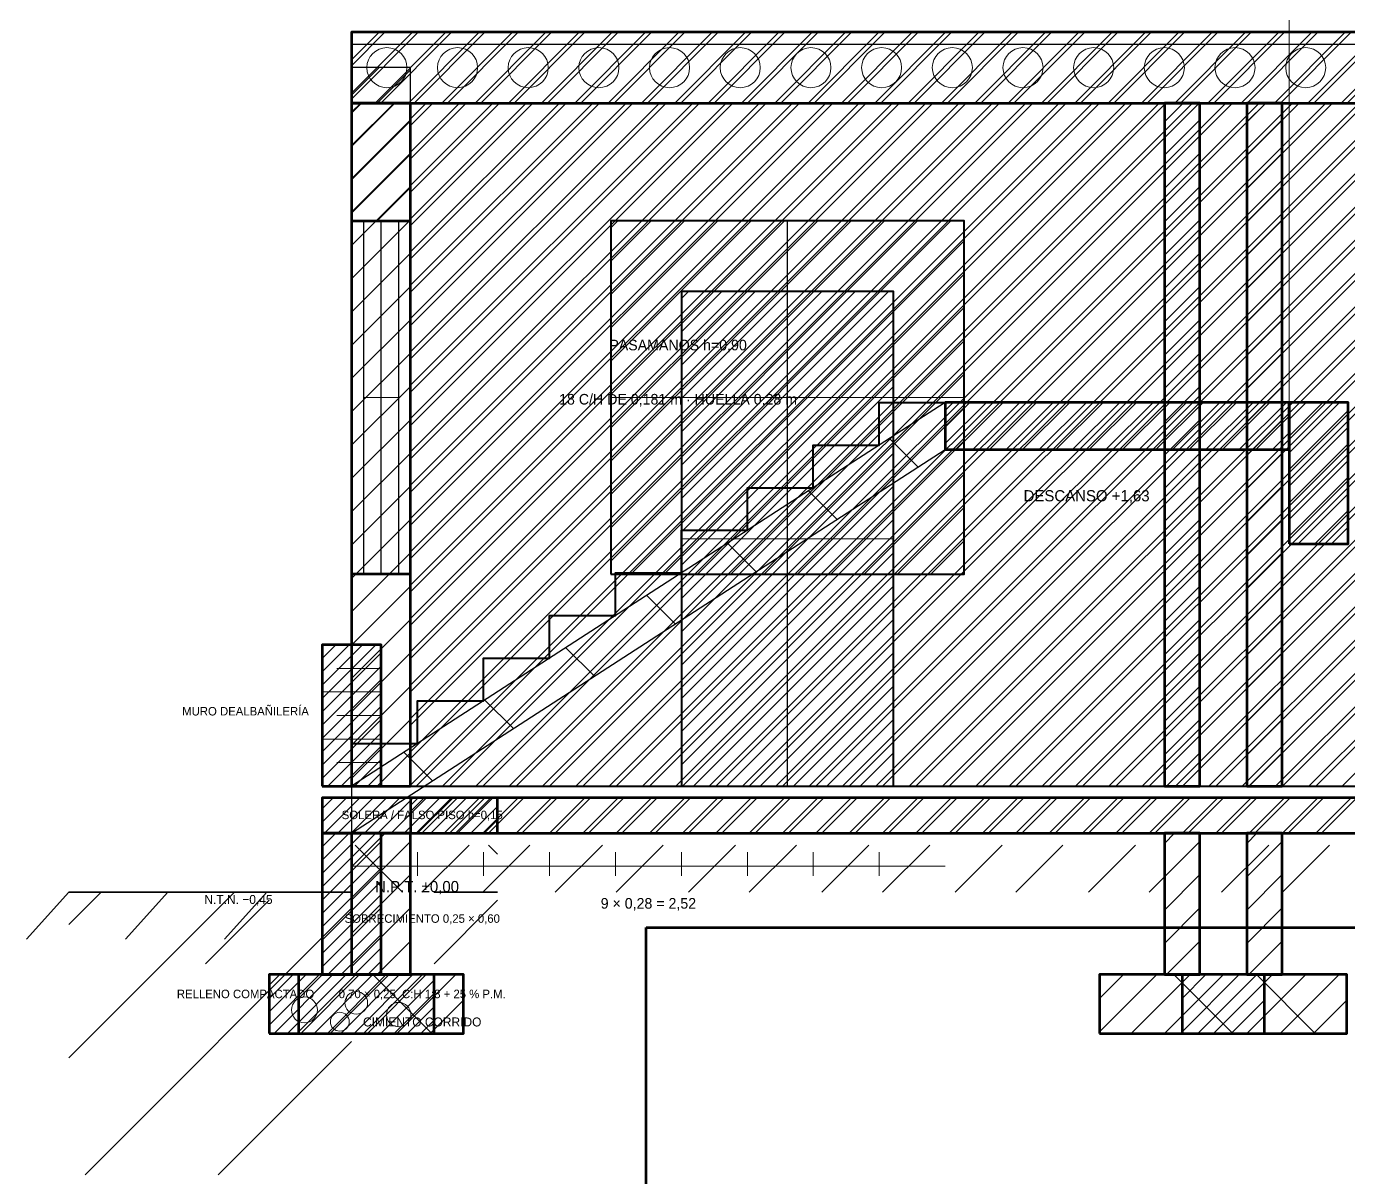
# Model space of a CAD drawing. Header units: metres. Extents: x -1.4 to 41.5, y -29.1 to 7.4.
# Drawn here: x -1.38 to 4.23, y -1.66 to 3.23 of the extents above; entities that cross this region are included whole.
import ezdxf
from ezdxf.enums import TextEntityAlignment as Align

# ---------------------------------------------------------------- set-up
doc = ezdxf.new("R2010")
doc.units = ezdxf.units.M
for name, color, linetype, lineweight in [('carpinteria', 7, 'CONTINUOUS', 25), ('cota', 7, 'CONTINUOUS', 13), ('cota-texto', 7, 'CONTINUOUS', 5), ('fondo', 7, 'CONTINUOUS', 5), ('hatch', 7, 'CONTINUOUS', 9), ('hatch-2', 7, 'CONTINUOUS', 9), ('hormigon', 7, 'CONTINUOUS', 30), ('marco', 7, 'CONTINUOUS', 70), ('marco-fino', 7, 'CONTINUOUS', 25), ('marco-medio', 7, 'CONTINUOUS', 40), ('muro-corte', 7, 'CONTINUOUS', 60), ('muro-fill', 7, 'CONTINUOUS', 25), ('proyeccion', 7, 'CONTINUOUS', 15), ('sanitario', 7, 'CONTINUOUS', 20), ('sombra', 7, 'CONTINUOUS', 5), ('tabique-fill', 7, 'CONTINUOUS', 30), ('terreno', 7, 'CONTINUOUS', 35), ('texto', 7, 'CONTINUOUS', 5), ('texto-suave', 7, 'CONTINUOUS', 5), ('vidrio', 7, 'CONTINUOUS', 18)]:
    doc.layers.add(name, color=color, linetype=linetype, lineweight=lineweight)

msp = doc.modelspace()

# ---------------------------------------------------------------- linework, layer by layer
at = {"layer": 'carpinteria'}
for p, q in [((0.05, 2.4), (0.2, 2.4)), ((0.125, 0.9), (0.125, 2.4)), ((1.12, 2.4), (2.58, 2.4)), ((1.85, 0.9), (1.85, 2.4)), ((1.42, 2.1), (2.28, 2.1)), ((1.42, 2.1), (2.28, 2.1)), ((1.85, 0), (1.85, 2.1)), ((1.85, 0), (1.85, 2.1)), ((0.05, 0.9), (0.2, 0.9)), ((1.12, 0.9), (2.58, 0.9)), ((1.42, 0), (2.28, 0)), ((1.42, 0), (2.28, 0))]:
    msp.add_line(p, q, dxfattribs=at)
msp.add_lwpolyline([(0.05, 0.9), (0.2, 0.9), (0.2, 2.4), (0.05, 2.4)], close=True, dxfattribs=at)
at = {"layer": 'cota'}
for p, q in [((0, -0.28), (0, -0.38)), ((0.28, -0.28), (0.28, -0.38)), ((0.56, -0.28), (0.56, -0.38)), ((0.84, -0.28), (0.84, -0.38)), ((1.12, -0.28), (1.12, -0.38)), ((1.4, -0.28), (1.4, -0.38)), ((1.68, -0.28), (1.68, -0.38)), ((1.96, -0.28), (1.96, -0.38)), ((2.24, -0.28), (2.24, -0.38)), ((0, -0.34), (2.52, -0.34))]:
    msp.add_line(p, q, dxfattribs=at)
at = {"layer": 'fondo'}
for points in [[(1.1, 0.9), (2.6, 0.9), (2.6, 2.4), (1.1, 2.4)], [(1.4, 0), (2.3, 0), (2.3, 2.1), (1.4, 2.1)], [(1.4, 0), (2.3, 0), (2.3, 2.1), (1.4, 2.1)]]:
    msp.add_lwpolyline(points, close=True, dxfattribs=at)
at = {"layer": 'hatch'}
for p, q in [((0, 2.9167), (0.2833, 3.2)), ((0, 3.0581), (0.1419, 3.2)), ((0, 3.1995), (0.0005, 3.2)), ((0, 2.9416), (0.2584, 3.2)), ((0, 3.0831), (0.1169, 3.2)), ((0.0998, 2.9), (0.3998, 3.2)), ((0.1248, 2.9), (0.4248, 3.2)), ((0.2412, 2.9), (0.5412, 3.2)), ((0.2662, 2.9), (0.5662, 3.2)), ((0.3826, 2.9), (0.6826, 3.2)), ((0.4076, 2.9), (0.7076, 3.2)), ((0.5241, 2.9), (0.8241, 3.2)), ((0.549, 2.9), (0.849, 3.2)), ((0.6655, 2.9), (0.9655, 3.2)), ((0.6905, 2.9), (0.9905, 3.2)), ((0.8069, 2.9), (1.1069, 3.2)), ((0.8319, 2.9), (1.1319, 3.2)), ((0.9483, 2.9), (1.2483, 3.2)), ((0.9733, 2.9), (1.2733, 3.2)), ((1.0897, 2.9), (1.3897, 3.2)), ((1.1147, 2.9), (1.4147, 3.2)), ((1.2312, 2.9), (1.5312, 3.2)), ((1.2561, 2.9), (1.5561, 3.2)), ((1.3726, 2.9), (1.6726, 3.2)), ((1.3976, 2.9), (1.6976, 3.2)), ((1.514, 2.9), (1.814, 3.2)), ((1.539, 2.9), (1.839, 3.2)), ((1.6554, 2.9), (1.9554, 3.2)), ((1.6804, 2.9), (1.9804, 3.2)), ((1.7968, 2.9), (2.0968, 3.2)), ((1.8218, 2.9), (2.1218, 3.2)), ((1.9383, 2.9), (2.2383, 3.2)), ((1.9632, 2.9), (2.2632, 3.2)), ((2.0797, 2.9), (2.3797, 3.2)), ((2.1047, 2.9), (2.4047, 3.2)), ((2.2211, 2.9), (2.5211, 3.2)), ((2.2461, 2.9), (2.5461, 3.2)), ((2.3625, 2.9), (2.6625, 3.2)), ((2.3875, 2.9), (2.6875, 3.2)), ((2.504, 2.9), (2.804, 3.2)), ((2.5289, 2.9), (2.8289, 3.2)), ((2.6454, 2.9), (2.9454, 3.2)), ((2.6704, 2.9), (2.9704, 3.2)), ((2.7868, 2.9), (3.0868, 3.2)), ((2.8118, 2.9), (3.1118, 3.2)), ((2.9282, 2.9), (3.2282, 3.2)), ((2.9532, 2.9), (3.2532, 3.2)), ((3.0696, 2.9), (3.3696, 3.2)), ((3.0946, 2.9), (3.3946, 3.2)), ((3.2111, 2.9), (3.5111, 3.2)), ((3.236, 2.9), (3.536, 3.2)), ((3.3525, 2.9), (3.6525, 3.2)), ((3.3775, 2.9), (3.6775, 3.2)), ((3.4939, 2.9), (3.7939, 3.2)), ((3.5189, 2.9), (3.8189, 3.2)), ((3.6353, 2.9), (3.9353, 3.2)), ((3.6603, 2.9), (3.9603, 3.2)), ((3.7767, 2.9), (4.0767, 3.2)), ((3.8017, 2.9), (4.1017, 3.2)), ((3.9182, 2.9), (4.2182, 3.2)), ((3.9431, 2.9), (4.2431, 3.2)), ((4.0596, 2.9), (4.3596, 3.2)), ((4.0846, 2.9), (4.3846, 3.2)), ((4.201, 2.9), (4.501, 3.2)), ((4.226, 2.9), (4.526, 3.2)), ((0, 2.9328), (0.1172, 3.05)), ((0.1086, 2.9), (0.25, 3.0414)), ((0, 2.7198), (0.1802, 2.9)), ((0, 2.8613), (0.0387, 2.9)), ((0, 2.7157), (0.1843, 2.9)), ((0, 2.8571), (0.0429, 2.9)), ((0, 2.7198), (0.1802, 2.9)), ((0, 2.8613), (0.0387, 2.9)), ((0.25, 0.0049), (3.1451, 2.9)), ((0.25, 0.1463), (3.0037, 2.9)), ((0.25, 0.2877), (2.8623, 2.9)), ((0.25, 0.4291), (2.7209, 2.9)), ((0.25, 0.5706), (2.5794, 2.9)), ((0.25, 0.712), (2.438, 2.9)), ((0.25, 0.8534), (2.2966, 2.9)), ((0.25, 0.9948), (2.1552, 2.9)), ((0.25, 1.1362), (2.0138, 2.9)), ((0.25, 1.2777), (1.8723, 2.9)), ((0.25, 1.4191), (1.7309, 2.9)), ((0.25, 1.5605), (1.5895, 2.9)), ((0.25, 1.7019), (1.4481, 2.9)), ((0.25, 1.8434), (1.3066, 2.9)), ((0.25, 1.9848), (1.1652, 2.9)), ((0.25, 2.1262), (1.0238, 2.9)), ((0.25, 2.2676), (0.8824, 2.9)), ((0.25, 2.409), (0.741, 2.9)), ((0.25, 2.5505), (0.5995, 2.9)), ((0.25, 2.6919), (0.4581, 2.9)), ((0.25, 2.8333), (0.3167, 2.9)), ((0.25, 0.1174), (3.0326, 2.9)), ((0.25, 0.2588), (2.8912, 2.9)), ((0.25, 0.4002), (2.7498, 2.9)), ((0.25, 0.5416), (2.6084, 2.9)), ((0.25, 0.6831), (2.4669, 2.9)), ((0.25, 0.8245), (2.3255, 2.9)), ((0.25, 0.9659), (2.1841, 2.9)), ((0.25, 1.1073), (2.0427, 2.9)), ((0.25, 1.2487), (1.9013, 2.9)), ((0.25, 1.3902), (1.7598, 2.9)), ((0.25, 1.5316), (1.6184, 2.9)), ((0.25, 1.673), (1.477, 2.9)), ((0.25, 1.8144), (1.3356, 2.9)), ((0.25, 1.9558), (1.1942, 2.9)), ((0.25, 2.0973), (1.0527, 2.9)), ((0.25, 2.2387), (0.9113, 2.9)), ((0.25, 2.3801), (0.7699, 2.9)), ((0.25, 2.5215), (0.6285, 2.9)), ((0.25, 2.663), (0.487, 2.9)), ((0.25, 2.8044), (0.3456, 2.9)), ((0.2741, 0), (3.1741, 2.9)), ((0.3865, 0), (3.2865, 2.9)), ((0.4155, 0), (3.3155, 2.9)), ((0.528, 0), (3.428, 2.9)), ((0.5569, 0), (3.4569, 2.9)), ((0.6694, 0), (3.5694, 2.9)), ((0.6983, 0), (3.5983, 2.9)), ((0.8108, 0), (3.7108, 2.9)), ((0.8397, 0), (3.7397, 2.9)), ((0.9522, 0), (3.8522, 2.9)), ((0.9812, 0), (3.8812, 2.9)), ((1.0937, 0), (3.9937, 2.9)), ((1.1226, 0), (4.0226, 2.9)), ((1.2351, 0), (4.1351, 2.9)), ((1.264, 0), (4.164, 2.9)), ((1.3765, 0), (4.2765, 2.9)), ((1.4054, 0), (4.3054, 2.9)), ((1.5179, 0), (4.4179, 2.9)), ((1.5468, 0), (4.4468, 2.9)), ((1.6593, 0), (4.5593, 2.9)), ((1.6883, 0), (4.5883, 2.9)), ((1.8008, 0), (4.7008, 2.9)), ((1.8297, 0), (4.7297, 2.9)), ((1.9422, 0), (4.8422, 2.9)), ((1.9711, 0), (4.8711, 2.9)), ((2.0836, 0), (4.9836, 2.9)), ((2.1125, 0), (5.0125, 2.9)), ((2.225, 0), (5.125, 2.9)), ((2.254, 0), (5.154, 2.9)), ((2.3664, 0), (5.2664, 2.9)), ((2.3954, 0), (5.2954, 2.9)), ((2.5079, 0), (5.4079, 2.9)), ((2.5368, 0), (5.4368, 2.9)), ((2.6493, 0), (5.5493, 2.9)), ((2.6782, 0), (5.5782, 2.9)), ((2.7907, 0), (5.6907, 2.9)), ((2.8196, 0), (5.7196, 2.9)), ((2.9321, 0), (5.8321, 2.9)), ((2.9611, 0), (5.8611, 2.9)), ((3.0735, 0), (5.9735, 2.9)), ((3.1025, 0), (6.0025, 2.9)), ((3.215, 0), (6.115, 2.9)), ((3.2439, 0), (6.1439, 2.9)), ((3.3564, 0), (6.2564, 2.9)), ((3.3853, 0), (6.2853, 2.9)), ((3.45, 2.8198), (3.5302, 2.9)), ((3.4978, 0), (6.3978, 2.9)), ((3.5267, 0), (6.4267, 2.9)), ((3.6392, 0), (6.5392, 2.9)), ((3.6682, 0), (6.5682, 2.9)), ((3.7807, 0), (6.6807, 2.9)), ((3.8, 2.8198), (3.8802, 2.9)), ((3.8096, 0), (6.7096, 2.9)), ((3.9221, 0), (6.8221, 2.9)), ((3.951, 0), (6.851, 2.9)), ((4.0635, 0), (6.9635, 2.9)), ((4.0924, 0), (6.9924, 2.9)), ((4.2049, 0), (7.1049, 2.9)), ((0, 2.5784), (0.25, 2.8284)), ((0, 2.5784), (0.25, 2.8284)), ((0, 2.5743), (0.25, 2.8243)), ((3.45, 2.6784), (3.6, 2.8284)), ((3.8, 2.6784), (3.95, 2.8284)), ((0, 2.437), (0.25, 2.687)), ((0, 2.437), (0.25, 2.687)), ((0, 2.4328), (0.25, 2.6828)), ((3.45, 2.537), (3.6, 2.687)), ((3.8, 2.537), (3.95, 2.687)), ((0, 2.2956), (0.25, 2.5456)), ((0, 2.2956), (0.25, 2.5456)), ((0.1086, 2.4), (0.25, 2.5414)), ((3.45, 2.3956), (3.6, 2.5456)), ((3.8, 2.3956), (3.95, 2.5456)), ((0, 2.1542), (0.25, 2.4042)), ((0, 2.1542), (0.25, 2.4042)), ((1.1, 0.9556), (2.5444, 2.4)), ((1.1, 1.0971), (2.4029, 2.4)), ((1.1, 1.2385), (2.2615, 2.4)), ((1.1, 1.3799), (2.1201, 2.4)), ((1.1, 1.5213), (1.9787, 2.4)), ((1.1, 1.6627), (1.8373, 2.4)), ((1.1, 1.8042), (1.6958, 2.4)), ((1.1, 1.9456), (1.5544, 2.4)), ((1.1, 2.087), (1.413, 2.4)), ((1.1, 2.2284), (1.2716, 2.4)), ((1.1, 2.3698), (1.1302, 2.4)), ((3.45, 2.2542), (3.6, 2.4042)), ((3.8, 2.2542), (3.95, 2.4042)), ((1.1858, 0.9), (2.6, 2.3142)), ((0, 2.0127), (0.25, 2.2627)), ((0, 2.0127), (0.25, 2.2627)), ((3.45, 2.1127), (3.6, 2.2627)), ((3.8, 2.1127), (3.95, 2.2627)), ((1.3272, 0.9), (2.6, 2.1728)), ((0, 1.8713), (0.25, 2.1213)), ((0, 1.8713), (0.25, 2.1213)), ((1.4, 1.2213), (2.2787, 2.1)), ((1.4, 1.3627), (2.1373, 2.1)), ((1.4, 1.5042), (1.9958, 2.1)), ((1.4, 1.6456), (1.8544, 2.1)), ((1.4, 1.787), (1.713, 2.1)), ((1.4, 1.9284), (1.5716, 2.1)), ((1.4, 2.0698), (1.4302, 2.1)), ((1.4, 1.2213), (2.2787, 2.1)), ((1.4, 1.3627), (2.1373, 2.1)), ((1.4, 1.5042), (1.9958, 2.1)), ((1.4, 1.6456), (1.8544, 2.1)), ((1.4, 1.787), (1.713, 2.1)), ((1.4, 1.9284), (1.5716, 2.1)), ((1.4, 2.0698), (1.4302, 2.1)), ((3.45, 1.9713), (3.6, 2.1213)), ((3.8, 1.9713), (3.95, 2.1213)), ((1.4686, 0.9), (2.6, 2.0314)), ((0, 1.7299), (0.25, 1.9799)), ((0, 1.7299), (0.25, 1.9799)), ((1.4, 1.0799), (2.3, 1.9799)), ((1.4, 1.0799), (2.3, 1.9799)), ((3.45, 1.8299), (3.6, 1.9799)), ((3.8, 1.8299), (3.95, 1.9799)), ((1.6101, 0.9), (2.6, 1.8899)), ((0, 1.5885), (0.25, 1.8385)), ((0, 1.5885), (0.25, 1.8385)), ((1.4, 0.9385), (2.3, 1.8385)), ((1.4, 0.9385), (2.3, 1.8385)), ((3.45, 1.6885), (3.6, 1.8385)), ((3.8, 1.6885), (3.95, 1.8385)), ((1.7515, 0.9), (2.6, 1.7485)), ((0, 1.4471), (0.25, 1.6971)), ((0, 1.4471), (0.25, 1.6971)), ((1.4, 0.7971), (2.3, 1.6971)), ((1.4, 0.7971), (2.3, 1.6971)), ((3.45, 1.5471), (3.6, 1.6971)), ((3.8, 1.5471), (3.95, 1.6971)), ((2.52, 1.4539), (2.6951, 1.629)), ((2.52, 1.5246), (2.6244, 1.629)), ((2.52, 1.5953), (2.5537, 1.629)), ((2.5658, 1.429), (2.7658, 1.629)), ((2.6365, 1.429), (2.8365, 1.629)), ((2.7072, 1.429), (2.9072, 1.629)), ((2.7779, 1.429), (2.9779, 1.629)), ((2.8486, 1.429), (3.0486, 1.629)), ((2.9193, 1.429), (3.1193, 1.629)), ((2.9901, 1.429), (3.1901, 1.629)), ((3.0608, 1.429), (3.2608, 1.629)), ((3.1315, 1.429), (3.3315, 1.629)), ((3.2022, 1.429), (3.4022, 1.629)), ((3.2729, 1.429), (3.4729, 1.629)), ((3.3436, 1.429), (3.5436, 1.629)), ((3.4143, 1.429), (3.6143, 1.629)), ((3.485, 1.429), (3.685, 1.629)), ((3.5557, 1.429), (3.7557, 1.629)), ((3.6264, 1.429), (3.8264, 1.629)), ((3.6972, 1.429), (3.8972, 1.629)), ((3.7679, 1.429), (3.9679, 1.629)), ((3.98, 1.4154), (4.1936, 1.629)), ((3.98, 1.4861), (4.1229, 1.629)), ((3.98, 1.5568), (4.0522, 1.629)), ((3.98, 1.6275), (3.9815, 1.629)), ((1.8929, 0.9), (2.6, 1.6071)), ((3.98, 1.3447), (4.23, 1.5947)), ((0, 1.3056), (0.25, 1.5556)), ((0, 1.3056), (0.25, 1.5556)), ((1.4, 0.6556), (2.3, 1.5556)), ((1.4, 0.6556), (2.3, 1.5556)), ((3.45, 1.4056), (3.6, 1.5556)), ((3.8, 1.4056), (3.95, 1.5556)), ((3.8386, 1.429), (3.98, 1.5704)), ((3.98, 1.274), (4.23, 1.524)), ((2.0343, 0.9), (2.6, 1.4657)), ((2.2836, 1.4762), (2.4051, 1.3547)), ((3.9093, 1.429), (3.98, 1.4997)), ((0, 1.1642), (0.25, 1.4142)), ((0, 1.1642), (0.25, 1.4142)), ((1.4, 0.5142), (2.3, 1.4142)), ((1.4, 0.5142), (2.3, 1.4142)), ((3.45, 1.2642), (3.6, 1.4142)), ((3.8, 1.2642), (3.95, 1.4142)), ((3.98, 1.2033), (4.23, 1.4533)), ((3.98, 1.1326), (4.23, 1.3826)), ((2.1757, 0.9), (2.6, 1.3243)), ((3.98, 1.0618), (4.23, 1.3118)), ((0, 1.0228), (0.25, 1.2728)), ((0, 1.0228), (0.25, 1.2728)), ((1.4, 0.3728), (2.3, 1.2728)), ((1.4, 0.3728), (2.3, 1.2728)), ((1.94, 1.2541), (2.0615, 1.1326)), ((3.45, 1.1228), (3.6, 1.2728)), ((3.8, 1.1228), (3.95, 1.2728)), ((4.0179, 1.029), (4.23, 1.2411)), ((2.3172, 0.9), (2.6, 1.1828)), ((0, 0.8814), (0.25, 1.1314)), ((0, 0.8814), (0.25, 1.1314)), ((1.4, 0.2314), (2.3, 1.1314)), ((1.4, 0.2314), (2.3, 1.1314)), ((3.45, 0.9814), (3.6, 1.1314)), ((3.8, 0.9814), (3.95, 1.1314)), ((4.0886, 1.029), (4.23, 1.1704)), ((4.1593, 1.029), (4.23, 1.0997)), ((1.5964, 1.032), (1.7179, 0.9105)), ((2.4586, 0.9), (2.6, 1.0414)), ((0, 0.7399), (0.25, 0.9899)), ((0, 0.7399), (0.25, 0.9899)), ((1.4, 0.0899), (2.3, 0.9899)), ((1.4, 0.0899), (2.3, 0.9899)), ((3.45, 0.8399), (3.6, 0.9899)), ((3.8, 0.8399), (3.95, 0.9899)), ((0, 0.7399), (0.1601, 0.9)), ((0, 0.8814), (0.0186, 0.9)), ((0, 0.5985), (0.25, 0.8485)), ((0, 0.5985), (0.25, 0.8485)), ((0, 0.5985), (0.25, 0.8485)), ((1.4515, 0), (2.3, 0.8485)), ((1.4515, 0), (2.3, 0.8485)), ((3.45, 0.6985), (3.6, 0.8485)), ((3.8, 0.6985), (3.95, 0.8485)), ((1.2529, 0.8099), (1.3743, 0.6884)), ((0, 0.4571), (0.25, 0.7071)), ((0, 0.4571), (0.25, 0.7071)), ((0, 0.4571), (0.25, 0.7071)), ((1.5929, 0), (2.3, 0.7071)), ((1.5929, 0), (2.3, 0.7071)), ((3.45, 0.5571), (3.6, 0.7071)), ((3.8, 0.5571), (3.95, 0.7071)), ((-0.125, 0.3723), (0.1027, 0.6)), ((-0.125, 0.4288), (0.0462, 0.6)), ((-0.125, 0.4854), (-0.0104, 0.6)), ((-0.125, 0.542), (-0.067, 0.6)), ((-0.125, 0.5985), (-0.1235, 0.6)), ((-0.125, 0.3157), (0.125, 0.5657)), ((0, 0.3157), (0.25, 0.5657)), ((0, 0.3157), (0.25, 0.5657)), ((0, 0.3157), (0.25, 0.5657)), ((0.9093, 0.5878), (1.0308, 0.4663)), ((1.7343, 0), (2.3, 0.5657)), ((1.7343, 0), (2.3, 0.5657)), ((3.45, 0.4157), (3.6, 0.5657)), ((3.8, 0.4157), (3.95, 0.5657)), ((-0.125, 0.2591), (0.125, 0.5091)), ((-0.125, 0.2025), (0.125, 0.4525)), ((-0.0625, 0.5), (0.125, 0.5)), ((-0.125, 0.4), (0.125, 0.4)), ((-0.125, 0.146), (0.125, 0.396)), ((0, 0.1743), (0.25, 0.4243)), ((0, 0.1743), (0.25, 0.4243)), ((0, 0.1743), (0.25, 0.4243)), ((1.8757, 0), (2.3, 0.4243)), ((1.8757, 0), (2.3, 0.4243)), ((3.45, 0.2743), (3.6, 0.4243)), ((3.8, 0.2743), (3.95, 0.4243)), ((-0.125, 0.0894), (0.125, 0.3394)), ((0.5657, 0.3657), (0.6872, 0.2442)), ((-0.125, 0.0328), (0.125, 0.2828)), ((-0.0625, 0.3), (0.125, 0.3)), ((0, 0.0328), (0.25, 0.2828)), ((0, 0.0328), (0.25, 0.2828)), ((0, 0.0328), (0.25, 0.2828)), ((2.0172, 0), (2.3, 0.2828)), ((2.0172, 0), (2.3, 0.2828)), ((3.45, 0.1328), (3.6, 0.2828)), ((3.8, 0.1328), (3.95, 0.2828)), ((-0.1013, 0), (0.125, 0.2263)), ((-0.125, 0.2), (0.125, 0.2)), ((-0.0447, 0), (0.125, 0.1697)), ((0.0119, 0), (0.125, 0.1131)), ((0.1086, 0), (0.25, 0.1414)), ((0.1086, 0), (0.25, 0.1414)), ((0.1086, 0), (0.25, 0.1414)), ((0.2221, 0.1436), (0.3436, 0.0221)), ((2.1586, 0), (2.3, 0.1414)), ((2.1586, 0), (2.3, 0.1414)), ((3.4586, 0), (3.6, 0.1414)), ((3.8086, 0), (3.95, 0.1414)), ((-0.0625, 0.1), (0.125, 0.1)), ((0.0684, 0), (0.125, 0.0566)), ((-0.125, 0), (0.125, 0)), ((-0.125, -0.153), (-0.022, -0.05)), ((-0.125, -0.0965), (-0.0785, -0.05)), ((-0.1154, -0.2), (0.0346, -0.05)), ((-0.0588, -0.2), (0.0912, -0.05)), ((-0.0023, -0.2), (0.1477, -0.05)), ((0.0543, -0.2), (0.2043, -0.05)), ((0.1109, -0.2), (0.2609, -0.05)), ((0.1675, -0.2), (0.3175, -0.05)), ((0.224, -0.2), (0.374, -0.05)), ((0.25, -0.1076), (0.3076, -0.05)), ((0.25, -0.0826), (0.2826, -0.05)), ((0.2741, -0.2), (0.4241, -0.05)), ((0.2806, -0.2), (0.4306, -0.05)), ((0.299, -0.2), (0.449, -0.05)), ((0.3372, -0.2), (0.4872, -0.05)), ((0.3937, -0.2), (0.5437, -0.05)), ((0.4155, -0.2), (0.5655, -0.05)), ((0.4405, -0.2), (0.5905, -0.05)), ((0.4503, -0.2), (0.6003, -0.05)), ((0.5569, -0.2), (0.7069, -0.05)), ((0.5819, -0.2), (0.7319, -0.05)), ((0.6983, -0.2), (0.8483, -0.05)), ((0.7233, -0.2), (0.8733, -0.05)), ((0.8397, -0.2), (0.9897, -0.05)), ((0.8647, -0.2), (1.0147, -0.05)), ((0.9812, -0.2), (1.1312, -0.05)), ((1.0061, -0.2), (1.1561, -0.05)), ((1.1226, -0.2), (1.2726, -0.05)), ((1.1476, -0.2), (1.2976, -0.05)), ((1.264, -0.2), (1.414, -0.05)), ((1.289, -0.2), (1.439, -0.05)), ((1.4054, -0.2), (1.5554, -0.05)), ((1.4304, -0.2), (1.5804, -0.05)), ((1.5468, -0.2), (1.6968, -0.05)), ((1.5718, -0.2), (1.7218, -0.05)), ((1.6883, -0.2), (1.8383, -0.05)), ((1.7132, -0.2), (1.8632, -0.05)), ((1.8297, -0.2), (1.9797, -0.05)), ((1.8547, -0.2), (2.0047, -0.05)), ((1.9711, -0.2), (2.1211, -0.05)), ((1.9961, -0.2), (2.1461, -0.05)), ((2.1125, -0.2), (2.2625, -0.05)), ((2.1375, -0.2), (2.2875, -0.05)), ((2.254, -0.2), (2.404, -0.05)), ((2.2789, -0.2), (2.4289, -0.05)), ((2.3954, -0.2), (2.5454, -0.05)), ((2.4204, -0.2), (2.5704, -0.05)), ((2.5368, -0.2), (2.6868, -0.05)), ((2.5618, -0.2), (2.7118, -0.05)), ((2.6782, -0.2), (2.8282, -0.05)), ((2.7032, -0.2), (2.8532, -0.05)), ((2.8196, -0.2), (2.9696, -0.05)), ((2.8446, -0.2), (2.9946, -0.05)), ((2.9611, -0.2), (3.1111, -0.05)), ((2.986, -0.2), (3.136, -0.05)), ((3.1025, -0.2), (3.2525, -0.05)), ((3.1275, -0.2), (3.2775, -0.05)), ((3.2439, -0.2), (3.3939, -0.05)), ((3.2689, -0.2), (3.4189, -0.05)), ((3.3853, -0.2), (3.5353, -0.05)), ((3.4103, -0.2), (3.5603, -0.05)), ((3.5267, -0.2), (3.6767, -0.05)), ((3.5517, -0.2), (3.7017, -0.05)), ((3.6682, -0.2), (3.8182, -0.05)), ((3.6931, -0.2), (3.8431, -0.05)), ((3.8096, -0.2), (3.9596, -0.05)), ((3.8346, -0.2), (3.9846, -0.05)), ((3.951, -0.2), (4.101, -0.05)), ((3.976, -0.2), (4.126, -0.05)), ((4.0924, -0.2), (4.2424, -0.05)), ((4.1174, -0.2), (4.2674, -0.05)), ((0.5069, -0.2), (0.62, -0.0869)), ((0.5634, -0.2), (0.62, -0.1434)), ((-0.125, -0.4277), (0.1027, -0.2)), ((-0.125, -0.3712), (0.0462, -0.2)), ((-0.125, -0.3146), (-0.0104, -0.2)), ((-0.125, -0.258), (-0.067, -0.2)), ((-0.125, -0.2015), (-0.1235, -0.2)), ((0, -0.3429), (0.1429, -0.2)), ((0, -0.2015), (0.0015, -0.2)), ((0, -0.3429), (0.1429, -0.2)), ((0, -0.2015), (0.0015, -0.2)), ((3.45, -0.2429), (3.4929, -0.2)), ((3.8, -0.2429), (3.8429, -0.2)), ((-0.125, -0.4843), (0.125, -0.2343)), ((0, -0.4843), (0.25, -0.2343)), ((0, -0.4843), (0.25, -0.2343)), ((0.299, -0.45), (0.499, -0.25)), ((0.5569, -0.45), (0.7569, -0.25)), ((0.8647, -0.45), (1.0647, -0.25)), ((1.1226, -0.45), (1.3226, -0.25)), ((1.4304, -0.45), (1.6304, -0.25)), ((1.6883, -0.45), (1.8883, -0.25)), ((1.9961, -0.45), (2.1961, -0.25)), ((2.254, -0.45), (2.454, -0.25)), ((2.5618, -0.45), (2.7618, -0.25)), ((2.8196, -0.45), (3.0196, -0.25)), ((3.1275, -0.45), (3.3275, -0.25)), ((3.3853, -0.45), (3.5853, -0.25)), ((3.45, -0.3843), (3.6, -0.2343)), ((3.6931, -0.45), (3.8931, -0.25)), ((3.8, -0.3843), (3.95, -0.2343)), ((3.951, -0.45), (4.151, -0.25)), ((-0.125, -0.5409), (0.125, -0.2909)), ((-0.125, -0.5975), (0.125, -0.3475)), ((0, -0.6257), (0.25, -0.3757)), ((0, -0.6257), (0.25, -0.3757)), ((3.45, -0.5257), (3.6, -0.3757)), ((3.8, -0.5257), (3.95, -0.3757)), ((-0.125, -0.654), (0.125, -0.404)), ((-0.62, -0.7543), (-0.35, -0.4843)), ((-0.125, -0.7106), (0.125, -0.4606)), ((0.35, -0.7543), (0.62, -0.4843)), ((-0.125, -0.7672), (0.125, -0.5172)), ((0, -0.7672), (0.25, -0.5172)), ((0, -0.7672), (0.25, -0.5172)), ((3.45, -0.6672), (3.6, -0.5172)), ((3.8, -0.6672), (3.95, -0.5172)), ((-0.1013, -0.8), (0.125, -0.5737)), ((-0.0447, -0.8), (0.125, -0.6303)), ((0.1086, -0.8), (0.25, -0.6586)), ((0.1086, -0.8), (0.25, -0.6586)), ((3.4586, -0.8), (3.6, -0.6586)), ((3.8086, -0.8), (3.95, -0.6586)), ((0.0119, -0.8), (0.125, -0.6869)), ((0.0684, -0.8), (0.125, -0.7434)), ((-0.35, -1.0146), (-0.1354, -0.8)), ((-0.35, -0.958), (-0.192, -0.8)), ((-0.35, -0.9015), (-0.2485, -0.8)), ((-0.35, -0.8449), (-0.3051, -0.8)), ((-0.3288, -1.05), (-0.0788, -0.8)), ((-0.2723, -1.05), (-0.0223, -0.8)), ((-0.225, -1.0429), (0.0179, -0.8)), ((-0.225, -0.9015), (-0.1235, -0.8)), ((-0.225, -1.0429), (0.0179, -0.8)), ((-0.225, -0.9015), (-0.1235, -0.8)), ((-0.2157, -1.05), (0.0343, -0.8)), ((-0.1591, -1.05), (0.0909, -0.8)), ((-0.1025, -1.05), (0.1475, -0.8)), ((-0.0907, -1.05), (0.1593, -0.8)), ((-0.0907, -1.05), (0.1593, -0.8)), ((-0.046, -1.05), (0.204, -0.8)), ((0.0106, -1.05), (0.2606, -0.8)), ((0.0507, -1.05), (0.3007, -0.8)), ((0.0507, -1.05), (0.3007, -0.8)), ((0.0672, -1.05), (0.3172, -0.8)), ((0.0907, -0.8), (0.3407, -1.05)), ((0.0907, -0.8), (0.3407, -1.05)), ((0.1237, -1.05), (0.35, -0.8237)), ((0.1922, -1.05), (0.4422, -0.8)), ((0.1922, -1.05), (0.4422, -0.8)), ((3.175, -1.0429), (3.4179, -0.8)), ((3.175, -0.9015), (3.2765, -0.8)), ((3.3093, -1.05), (3.5593, -0.8)), ((3.4507, -1.05), (3.7007, -0.8)), ((3.4907, -0.8), (3.7407, -1.05)), ((3.525, -1.0429), (3.7679, -0.8)), ((3.525, -0.9015), (3.6265, -0.8)), ((3.5922, -1.05), (3.8422, -0.8)), ((3.6593, -1.05), (3.9093, -0.8)), ((3.8007, -1.05), (4.0507, -0.8)), ((3.8407, -0.8), (4.0907, -1.05)), ((3.9422, -1.05), (4.1922, -0.8)), ((0.1803, -1.05), (0.35, -0.8803)), ((0.2369, -1.05), (0.35, -0.9369)), ((0.3336, -1.05), (0.475, -0.9086)), ((0.3336, -1.05), (0.475, -0.9086)), ((3.7336, -1.05), (3.875, -0.9086)), ((4.0836, -1.05), (4.225, -0.9086)), ((0.2934, -1.05), (0.35, -0.9934))]:
    msp.add_line(p, q, dxfattribs=at)
at = {"layer": 'hatch-2'}
for p, q in [((0.0157, -0.25), (0.2157, -0.45)), ((0.5814, -0.25), (0.62, -0.2886))]:
    msp.add_line(p, q, dxfattribs=at)
for centre in [(0.15, 3.05), (0.15, 3.05), (0.45, 3.05), (0.45, 3.05), (0.75, 3.05), (0.75, 3.05), (1.05, 3.05), (1.05, 3.05), (1.35, 3.05), (1.35, 3.05), (1.65, 3.05), (1.65, 3.05), (1.95, 3.05), (1.95, 3.05), (2.25, 3.05), (2.25, 3.05), (2.55, 3.05), (2.55, 3.05), (2.85, 3.05), (2.85, 3.05), (3.15, 3.05), (3.15, 3.05), (3.45, 3.05), (3.45, 3.05), (3.75, 3.05), (3.75, 3.05), (4.05, 3.05), (4.05, 3.05)]:
    msp.add_circle(centre, 0.085, dxfattribs=at)
at = {"layer": 'hormigon'}
for points in [[(0, 2.9), (9.6, 2.9), (9.6, 3.2), (0, 3.2)], [(0, 2.9), (24, 2.9), (24, 3.2), (0, 3.2)], [(0, 2.9), (0.25, 2.9), (0.25, 3.05), (0, 3.05)], [(2.52, 1.429), (3.98, 1.429), (3.98, 1.629), (2.52, 1.629)], [(-0.125, -0.2), (0.62, -0.2), (0.62, -0.05), (-0.125, -0.05)], [(0.25, -0.2), (9.35, -0.2), (9.35, -0.05), (0.25, -0.05)], [(0.25, -0.2), (23.75, -0.2), (23.75, -0.05), (0.25, -0.05)], [(-0.125, -0.8), (0.125, -0.8), (0.125, -0.2), (-0.125, -0.2)], [(0, -0.8), (0.25, -0.8), (0.25, -0.2), (0, -0.2)], [(0, -0.8), (0.25, -0.8), (0.25, -0.2), (0, -0.2)], [(3.45, -0.8), (3.6, -0.8), (3.6, -0.2), (3.45, -0.2)], [(3.8, -0.8), (3.95, -0.8), (3.95, -0.2), (3.8, -0.2)], [(-0.35, -1.05), (0.35, -1.05), (0.35, -0.8), (-0.35, -0.8)], [(-0.225, -1.05), (0.475, -1.05), (0.475, -0.8), (-0.225, -0.8)], [(-0.225, -1.05), (0.475, -1.05), (0.475, -0.8), (-0.225, -0.8)], [(3.175, -1.05), (3.875, -1.05), (3.875, -0.8), (3.175, -0.8)], [(3.525, -1.05), (4.225, -1.05), (4.225, -0.8), (3.525, -0.8)]]:
    msp.add_lwpolyline(points, close=True, dxfattribs=at)
at = {"layer": 'marco'}
for p, q in [((1.25, -0.6), (41.45, -0.6)), ((1.25, -29.1), (1.25, -0.6))]:
    msp.add_line(p, q, dxfattribs=at)
at = {"layer": 'marco-fino'}
for q in [(9.6, 3.15), (24, 3.15)]:
    msp.add_line((0, 3.15), q, dxfattribs=at)
for points in [[(0.25, 0), (16.65, 0), (16.65, 2.9), (0.25, 2.9)], [(0.25, 0), (23.75, 0), (23.75, 2.9), (0.25, 2.9)], [(0, -0.2), (2.52, 1.429), (2.52, 1.629), (0, 0)]]:
    msp.add_lwpolyline(points, close=True, dxfattribs=at)
at = {"layer": 'marco-medio'}
for p, q in [((-0.125, 0), (0.62, 0)), ((0.25, 0), (9.35, 0)), ((0.25, 0), (23.75, 0))]:
    msp.add_line(p, q, dxfattribs=at)
for points in [[(1.1, 0.9), (2.6, 0.9), (2.6, 2.4), (1.1, 2.4)], [(1.4, 0), (2.3, 0), (2.3, 2.1), (1.4, 2.1)], [(1.4, 0), (2.3, 0), (2.3, 2.1), (1.4, 2.1)]]:
    msp.add_lwpolyline(points, close=True, dxfattribs=at)
msp.add_lwpolyline([(0, 0), (0, 0.181), (0.28, 0.181), (0.28, 0.362), (0.56, 0.362), (0.56, 0.543), (0.84, 0.543), (0.84, 0.724), (1.12, 0.724), (1.12, 0.905), (1.4, 0.905), (1.4, 1.086), (1.68, 1.086), (1.68, 1.267), (1.96, 1.267), (1.96, 1.448), (2.24, 1.448), (2.24, 1.629), (2.52, 1.629)], dxfattribs=at)
at = {"layer": 'muro-corte'}
msp.add_line((-0.125, -0.8), (0.125, -0.8), dxfattribs=at)
for points in [[(0, 2.9), (9.6, 2.9), (9.6, 3.2), (0, 3.2)], [(0, 2.9), (24, 2.9), (24, 3.2), (0, 3.2)], [(0, 0), (0.25, 0), (0.25, 2.9), (0, 2.9)], [(0, 2.4), (0.25, 2.4), (0.25, 2.9), (0, 2.9)], [(0, 0), (0.25, 0), (0.25, 2.9), (0, 2.9)], [(3.45, 0), (3.6, 0), (3.6, 2.9), (3.45, 2.9)], [(3.8, 0), (3.95, 0), (3.95, 2.9), (3.8, 2.9)], [(2.52, 1.429), (3.98, 1.429), (3.98, 1.629), (2.52, 1.629)], [(3.98, 1.029), (4.23, 1.029), (4.23, 1.629), (3.98, 1.629)], [(0, 0), (0.25, 0), (0.25, 0.9), (0, 0.9)], [(-0.125, 0), (0.125, 0), (0.125, 0.6), (-0.125, 0.6)], [(-0.125, -0.2), (0.62, -0.2), (0.62, -0.05), (-0.125, -0.05)], [(0.25, -0.2), (9.35, -0.2), (9.35, -0.05), (0.25, -0.05)], [(0.25, -0.2), (23.75, -0.2), (23.75, -0.05), (0.25, -0.05)], [(-0.125, -0.8), (0.125, -0.8), (0.125, -0.2), (-0.125, -0.2)], [(0, -0.8), (0.25, -0.8), (0.25, -0.2), (0, -0.2)], [(0, -0.8), (0.25, -0.8), (0.25, -0.2), (0, -0.2)], [(3.45, -0.8), (3.6, -0.8), (3.6, -0.2), (3.45, -0.2)], [(3.8, -0.8), (3.95, -0.8), (3.95, -0.2), (3.8, -0.2)], [(-0.35, -1.05), (0.35, -1.05), (0.35, -0.8), (-0.35, -0.8)], [(-0.225, -1.05), (0.475, -1.05), (0.475, -0.8), (-0.225, -0.8)], [(-0.225, -1.05), (0.475, -1.05), (0.475, -0.8), (-0.225, -0.8)], [(3.175, -1.05), (3.875, -1.05), (3.875, -0.8), (3.175, -0.8)], [(3.525, -1.05), (4.225, -1.05), (4.225, -0.8), (3.525, -0.8)]]:
    msp.add_lwpolyline(points, close=True, dxfattribs=at)
at = {"layer": 'muro-fill'}
for points in [[(0, 0), (0.25, 0), (0.25, 2.9), (0, 2.9)], [(0, 2.4), (0.25, 2.4), (0.25, 2.9), (0, 2.9)], [(0, 0), (0.25, 0), (0.25, 2.9), (0, 2.9)], [(3.98, 1.029), (4.23, 1.029), (4.23, 1.629), (3.98, 1.629)], [(0, 0), (0.25, 0), (0.25, 0.9), (0, 0.9)], [(-0.125, 0), (0.125, 0), (0.125, 0.6), (-0.125, 0.6)]]:
    msp.add_lwpolyline(points, close=True, dxfattribs=at)
at = {"layer": 'proyeccion'}
msp.add_lwpolyline([(3.98, 1.629), (3.98, 3.259)], dxfattribs=at)
at = {"layer": 'sanitario'}
for centre, radius in [((-0.2, -0.95), 0.055), ((0.02, -0.92), 0.048), ((0.2, -0.97), 0.052), ((-0.05, -1), 0.04)]:
    msp.add_circle(centre, radius, dxfattribs=at)
at = {"layer": 'sombra'}
for points in [[(0.25, 0), (16.65, 0), (16.65, 2.9), (0.25, 2.9)], [(0.25, 0), (23.75, 0), (23.75, 2.9), (0.25, 2.9)]]:
    msp.add_lwpolyline(points, close=True, dxfattribs=at)
at = {"layer": 'tabique-fill'}
for points in [[(3.45, 0), (3.6, 0), (3.6, 2.9), (3.45, 2.9)], [(3.8, 0), (3.95, 0), (3.95, 2.9), (3.8, 2.9)]]:
    msp.add_lwpolyline(points, close=True, dxfattribs=at)
at = {"layer": 'terreno'}
for p, q in [((-1.2, -0.45), (-1.38, -0.65)), ((-1.2, -0.45), (-1.38, -0.65)), ((-1.2, -0.45), (0, -0.45)), ((-1.2, -1.1529), (-0.4971, -0.45)), ((-1.2, -0.5873), (-1.0627, -0.45)), ((-1.2, -0.45), (0, -0.45)), ((-1.2, -1.1529), (-0.4971, -0.45)), ((-1.2, -0.5873), (-1.0627, -0.45)), ((-0.78, -0.45), (-0.96, -0.65)), ((-0.78, -0.45), (-0.96, -0.65)), ((-0.62, -0.45), (-0.35, -0.45)), ((-0.36, -0.45), (-0.54, -0.65)), ((-0.36, -0.45), (-0.54, -0.65)), ((0.35, -0.45), (0.62, -0.45)), ((-1.1314, -1.65), (0, -0.5186)), ((-1.1314, -1.65), (0, -0.5186)), ((-0.5657, -1.65), (0, -1.0843)), ((-0.5657, -1.65), (0, -1.0843))]:
    msp.add_line(p, q, dxfattribs=at)
at = {"layer": 'vidrio'}
for p, q in [((0.05, 1.65), (0.2, 1.65)), ((1.1, 1.65), (2.6, 1.65)), ((1.4, 1.05), (2.3, 1.05)), ((1.4, 1.05), (2.3, 1.05))]:
    msp.add_line(p, q, dxfattribs=at)

# ---------------------------------------------------------------- texts
at = {"layer": 'cota-texto'}
msp.add_text('9 × 0,28 = 2,52', height=0.045, dxfattribs=at).set_placement((1.26, -0.52), align=Align.CENTER)
at = {"layer": 'texto'}
msp.add_text('CIMIENTO CORRIDO', height=0.038, dxfattribs=at).set_placement((0.3, -1.02), align=Align.CENTER)
at = {"layer": 'texto-suave'}
for s, height, p in [('PASAMANOS h=0,90', 0.045, (1.386, 1.85)), ('18 C/H DE 0,181 m · HUELLA 0,28 m', 0.045, (1.386, 1.62)), ('DESCANSO +1,63', 0.0475, (3.12, 1.209)), ('MURO DEALBAÑILERÍA', 0.036, (-0.45, 0.3)), ('SOLERA / FALSO PISO h=0,15', 0.036, (0.3, -0.14)), ('N.T.N. −0,45', 0.038, (-0.48, -0.5)), ('SOBRECIMIENTO 0,25 × 0,60', 0.036, (0.3, -0.58)), ('RELLENO COMPACTADO', 0.036, (-0.45, -0.9)), ('0,70 × 0,25  C:H 1:8 + 25 % P.M.', 0.036, (0.3, -0.9))]:
    msp.add_text(s, height=height, dxfattribs=at).set_placement(p, align=Align.CENTER)
msp.add_text('N.P.T. ±0,00', height=0.0475, dxfattribs=at).set_placement((0.1, -0.45))

doc.saveas('drawing.dxf')
